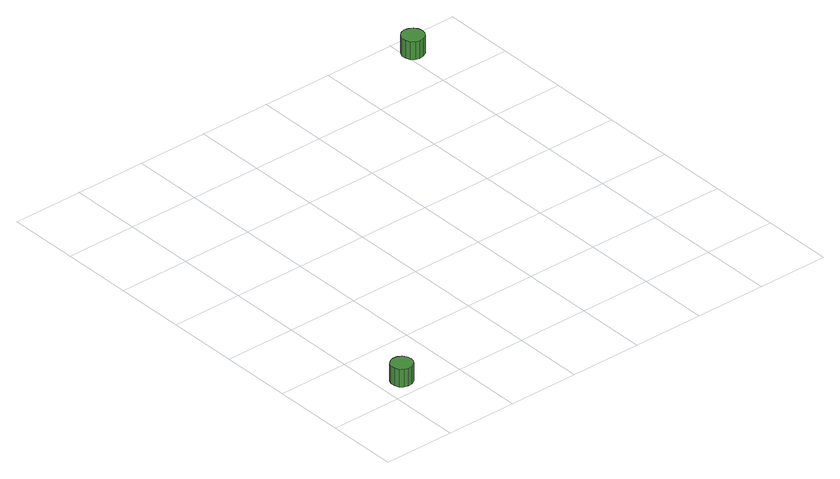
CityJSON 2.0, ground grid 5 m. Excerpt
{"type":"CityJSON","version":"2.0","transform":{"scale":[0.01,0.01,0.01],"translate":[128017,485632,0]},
"CityObjects":{
"tree1":{"type":"SolitaryVegetationObject","attributes":{"function":"something"},"geometry":[{"type":"MultiSurface","lod":"1","boundaries":[[[0,1,2,3,4,5,6,7,8,9,10,11,12,13,14]],[[15,16,17,18,19,20,21,22,23,24,25,26,27,28,29]],[[0,29,28,1]],[[1,28,27,2]],[[2,27,26,3]],[[3,26,25,4]],[[4,25,24,5]],[[5,24,23,6]],[[6,23,22,7]],[[7,22,21,8]],[[8,21,20,9]],[[9,20,19,10]],[[10,19,18,11]],[[11,18,17,12]],[[12,17,16,13]],[[13,16,15,14]],[[14,15,29,0]]]}]},
"tree2":{"type":"SolitaryVegetationObject","attributes":{"function":"something"},"geometry":[{"type":"MultiSurface","lod":"1","boundaries":[[[30,31,32,33,34,35,36,37,38,39,40,41,42,43,44]],[[45,46,47,48,49,50,51,52,53,54,55,56,57,58,59]],[[30,59,58,31]],[[31,58,57,32]],[[32,57,56,33]],[[33,56,55,34]],[[34,55,54,35]],[[35,54,53,36]],[[36,53,52,37]],[[37,52,51,38]],[[38,51,50,39]],[[39,50,49,40]],[[40,49,48,41]],[[41,48,47,42]],[[42,47,46,43]],[[43,46,45,44]],[[44,45,59,30]]]}]}
},
"vertices":[
[194,98,213],[187,128,213],[169,153,213],[142,169,213],[112,172,213],[82,162,213],[59,142,213],[47,114,213],[47,83,213],[59,55,213],[82,34,213],[112,24,213],[142,28,213],[169,43,213],[187,68,213],[187,68,84],[169,43,84],[142,28,84],[112,24,84],[82,34,84],[59,55,84],[47,83,84],[47,114,84],[59,142,84],[82,162,84],[112,172,84],[142,169,84],[169,153,84],[187,128,84],[194,98,84],
[2637,2855,177],[2631,2887,177],[2612,2913,177],[2584,2929,177],[2552,2933,177],[2521,2923,177],[2497,2901,177],[2484,2871,177],[2484,2839,177],[2497,2810,177],[2521,2788,177],[2552,2778,177],[2584,2782,177],[2612,2798,177],[2631,2824,177],[2631,2824,48],[2612,2798,48],[2584,2782,48],[2552,2778,48],[2521,2788,48],[2497,2810,48],[2484,2839,48],[2484,2871,48],[2497,2901,48],[2521,2923,48],[2552,2933,48],[2584,2929,48],[2612,2913,48],[2631,2887,48],[2637,2855,48]
]}
